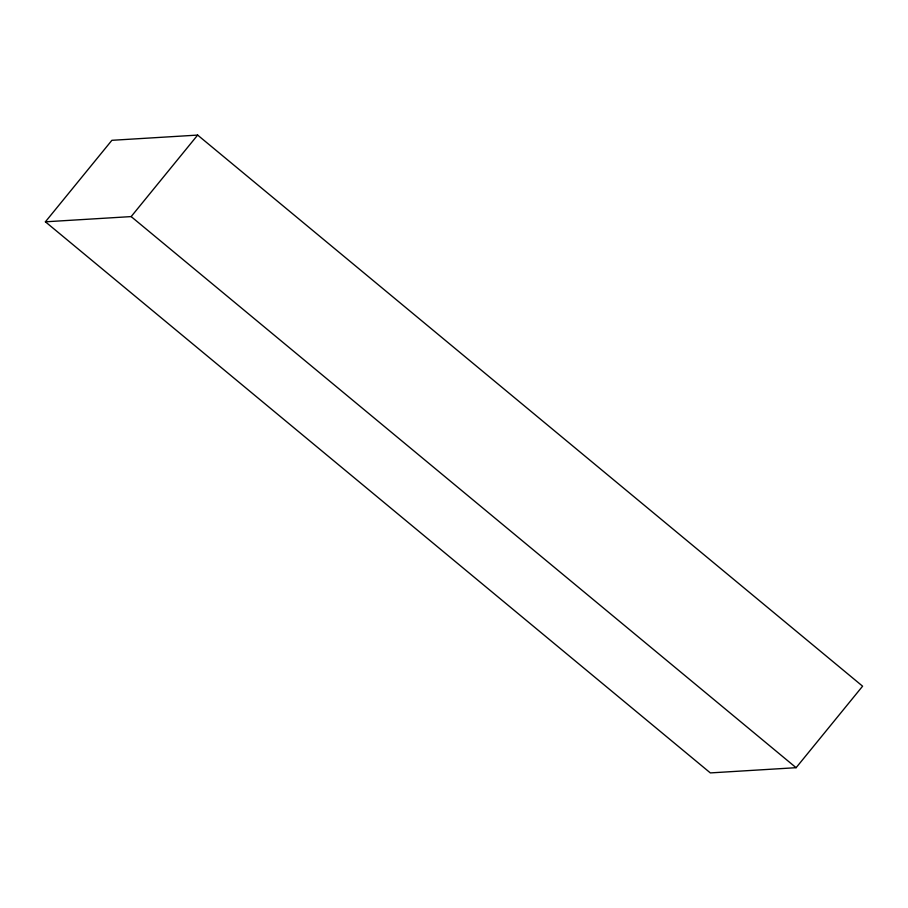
<?xml version="1.0" encoding="UTF-8"?>
<svg xmlns="http://www.w3.org/2000/svg" width="908" height="908" viewBox="0 0 908 908"><rect width="100%" height="100%" fill="white"/><g stroke="black" fill="none" stroke-linecap="round" stroke-linejoin="round"><path stroke-width="1.36" d="M45.4 221.813L111.888 140.309L197.649 135.088L862.6 686.187L796.112 767.691L710.351 772.912L45.4 221.813L131.161 216.592L796.112 767.691M131.161 216.592L197.649 135.088"/></g></svg>
